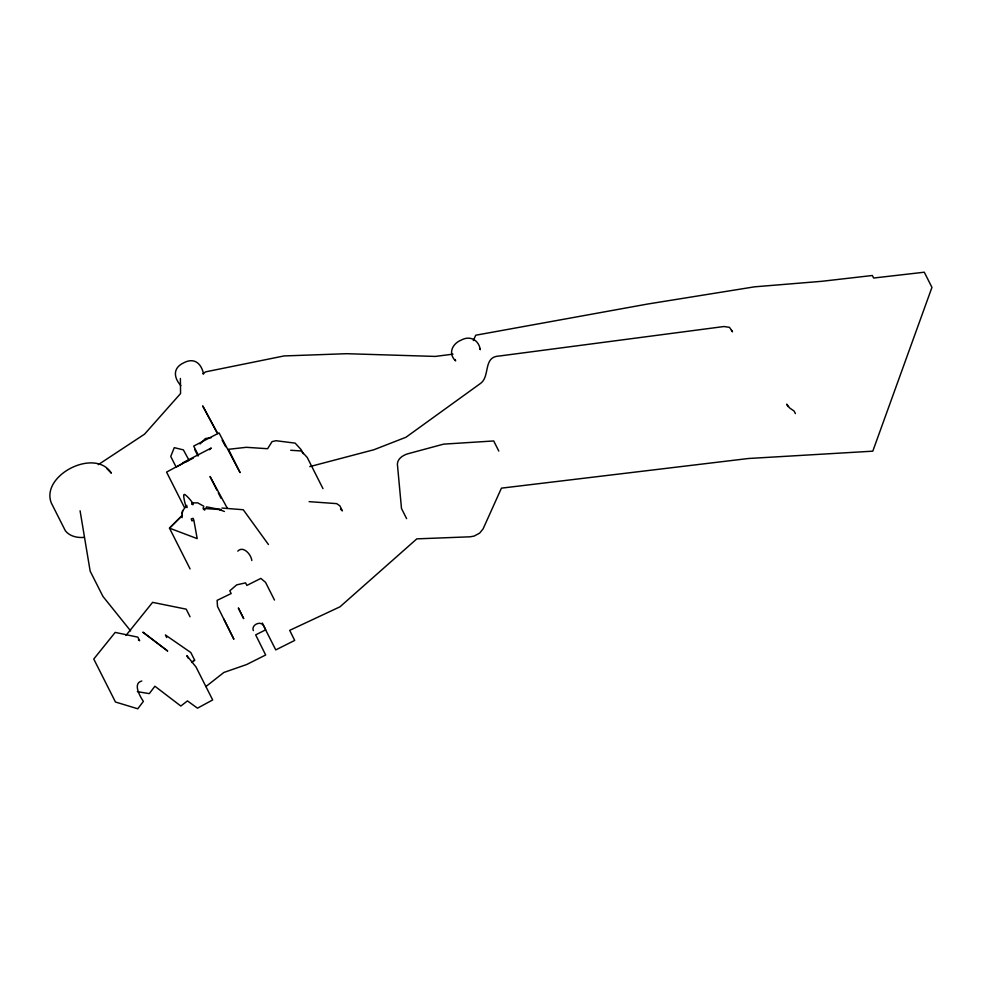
<?xml version="1.0" encoding="UTF-8"?>
<svg xmlns="http://www.w3.org/2000/svg" width="981" height="981" viewBox="0 0 981 981"><rect width="100%" height="100%" fill="white"/><g stroke="black" fill="none" stroke-linecap="round" stroke-linejoin="round"><path stroke-width="1.47" d="M186.819 505.301L182.687 510.684L181.779 516.19M181.926 513.431L182.687 510.684M187.236 506.809C186.562 511.371 182.331 493.958 184.158 494.522C184.771 492.83 197.586 507.459 191.663 504.197M473.32 340.579L475.736 335.22L647.57 304.049L754.536 286.832L821.686 281.314L872.342 275.502L873.63 278.028L924.286 272.215L931.95 287.384L872.796 451.174L748.38 458.507L501.438 488.146L483.081 528.918L479.611 533.149L474.13 536.08L470.291 536.791L416.827 538.863L339.99 606.81L289.689 630.354L294.692 640.421L275.759 649.913L263.435 625.535C260.419 620.348 250.964 625.081 253.331 630.599M176.249 467.054L183.067 463.228L166.562 472.082L184.44 507.471M237.782 551.114C243.46 545.277 251.381 554.988 251.81 560.531M125.997 635.43L152.607 602.359L186.206 609.164L190.032 616.755M200.026 443.988L205.397 438.544L211.246 437.636M181.963 515.712L169.48 528.146L190.081 568.919M182.405 515.258L169.48 528.146L197.181 538.618L193.87 520.286L193.122 518.348L191.258 518.863L191.871 520.837L193.38 520.42M209.493 449.703L211.271 448.01L182.589 462.897L183.79 462.873M191.675 662.42L194.63 660.115L190.817 652.537L165.421 634.989L166.696 637.515M205.863 686.59L223.889 672.451L246.66 664.529L265.655 654.989L255.661 634.866L265.765 629.79M191.687 662.433L194.655 660.127M202.871 373.736L205.765 371.824L284.061 355.944L346.587 353.7L435.233 356.422L452.989 354.153M98.296 464.651L144.55 434.166L180.565 393.54L180.381 378.494M183.888 462.811L193.232 458.139M184.98 462.272L189.026 460.248L183.373 449.874L174.287 447.655L170.743 456.435L176.114 467.066M309.8 466.613L373.871 449.752L405.999 437.232L480.616 383.35C490.426 376.115 482.787 356.655 499.255 356.029L723.978 326.526L729.496 327.347L732.513 331.823L731.519 330.413M191.687 502.946L197.721 502.848L203.876 506.306M204.6 508.955L203.275 507.582L203.214 508.894L204.698 510.12L204.759 509.065M84.17 537.404C77.389 537.968 69.712 536.399 65.347 530.758L51.294 502.946C40.442 475.331 95.132 447.226 111.38 473.173L106.904 468.697M141.767 681.01C132.043 683.365 140.761 697.577 143.385 701.39L137.769 708.785L115.464 702.016L93.759 659.036L115.182 632.402L137.831 637.147L139.645 640.728L138.382 639.943M290.695 450.267L301.277 450.966L307.237 457.465L322.982 488.648M309.113 501.647L336.679 503.633L339.855 505.828L342.406 510.893L340.579 509.188M219.155 509.495L205.752 508.599L206.55 506.87L221.338 509.728L219.155 509.495L224.391 511.469M221.914 508.048L243.263 509.74L268.438 544.516M137.352 691.642L149.284 693.628L154.9 686.234L180.835 706.038L187.445 700.9L197.488 708.184L212.669 699.943L196.065 667.08L186.856 655.615L188.144 658.141M130.632 630.893L102.931 596.411L90.154 571.126L80.086 510.794M479.611 348.414L480.285 349.653C478.716 339.684 469.789 335.355 461.266 340.064C452.597 343.485 447.581 353.258 455.601 360.922L455.294 359.512M222.147 440.175L225.691 446.686M217.807 433.639L202.687 405.876L216.862 432.462M227.371 508.317L210.032 476.508L216.911 490.12M795.395 413.602L794.12 411.064L789.766 408.047L786.701 404.147L787.976 406.674M498.802 451.076L493.701 440.96L443.608 444.135L407.642 453.835C402.97 455.245 397.55 458.703 397.379 464.099L401.499 508.526L406.612 518.642M303.19 453.7L301.13 449.641L295.171 443.142L276.066 440.727L272.08 441.597L267.605 448.722L246.378 447.311L228.463 449.31L240.075 472.609L219.057 432.928L193.698 446.085L198.469 455.527M203.594 374.043C201.179 362.725 193.662 357.366 183.57 362.909C173.122 367.801 173.269 377.035 180.835 385.643M274.484 600.065L265.544 582.358L260.836 578.41L246.869 585.424L245.581 582.873L236.703 584.86L229.799 590.795L231.16 593.542L217.108 600.36L217.512 606.479L233.883 639.244L223.901 619.121M218.285 492.842L221.032 498.287M194.655 449.433L197.978 455.993M262.368 623.045L265.091 628.441M181.792 516.043L182.061 517.674M167.579 650.955L143.018 632.279L167.579 650.955M243.619 618.508L238.432 608.171L243.619 618.508"/></g></svg>
